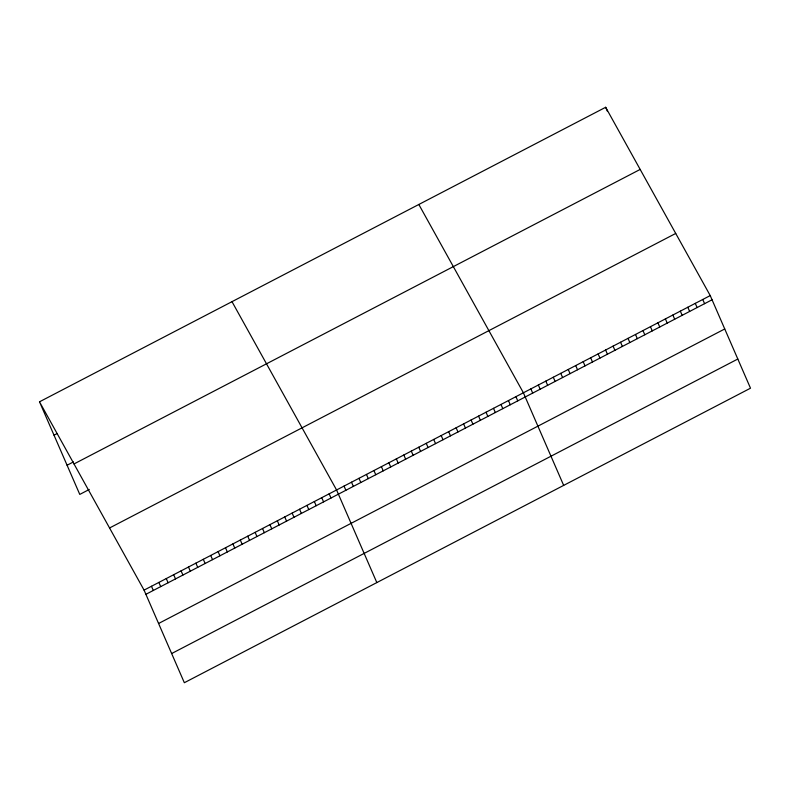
<?xml version="1.0" encoding="UTF-8"?>
<svg xmlns="http://www.w3.org/2000/svg" width="790" height="790" viewBox="0 0 790 790"><rect width="100%" height="100%" fill="white"/><g stroke="black" fill="none" stroke-linecap="round" stroke-linejoin="round"><path stroke-width="1.19" d="M39.5 401.804L605.663 107.282L710.23 295.588L750.5 388.196L184.337 682.718L144.066 590.12L39.5 401.804L79.77 494.412L89.29 489.454M54.006 435.172L57.186 433.522M67.081 465.231L73.431 461.933M74.003 463.947L640.177 169.425M109.563 527.977L675.726 233.445M144.066 590.12L710.23 295.588M145.893 594.317L712.057 299.785M158.583 623.488L724.746 328.966M171.647 653.547L737.811 359.025M418.828 204.472L523.395 392.788L563.665 485.386M231.993 301.662L336.57 489.978L376.83 582.586M702.764 299.479L704.581 303.676M695.289 303.37L697.116 307.557M605.663 107.282L607.49 111.479M687.813 307.251L689.64 311.448M680.338 311.142L682.165 315.338M672.863 315.032L674.69 319.229M665.397 318.913L667.214 323.11M657.922 322.804L659.749 327.001M650.447 326.695L652.273 330.892M642.971 330.576L644.798 334.772M635.496 334.466L637.323 338.663M628.03 338.357L629.847 342.554M620.555 342.248L622.382 346.435M613.08 346.129L614.906 350.326M605.604 350.019L607.431 354.216M598.129 353.91L599.956 358.107M590.663 357.791L592.48 361.988M583.188 361.682L585.015 365.879M575.712 365.572L577.539 369.769M568.237 369.453L570.064 373.65M560.762 373.344L562.589 377.541M553.296 377.235L555.113 381.432M545.821 381.116L547.648 385.313M538.346 385.007L540.172 389.203M530.87 388.897L532.697 393.094M515.929 396.669L517.746 400.866M508.454 400.56L510.281 404.757M500.978 404.45L502.805 408.647M493.503 408.331L495.33 412.528M486.028 412.222L487.855 416.419M478.562 416.113L480.379 420.31M471.087 419.994L472.914 424.191M463.612 423.884L465.438 428.081M456.136 427.775L457.963 431.972M448.671 431.666L450.488 435.853M441.195 435.547L443.012 439.744M433.72 439.438L435.547 443.634M426.245 443.328L428.071 447.525M418.769 447.209L420.596 451.406M411.304 451.1L413.121 455.297M403.828 454.991L405.645 459.188M396.353 458.872L398.18 463.068M388.878 462.762L390.704 466.959M381.402 466.653L383.229 470.85M373.937 470.534L375.754 474.731M366.461 474.425L368.278 478.622M358.986 478.315L360.813 482.512M351.51 482.206L353.337 486.393M344.035 486.087L345.862 490.284M329.163 493.829L330.99 498.026M321.757 497.68L323.584 501.877M314.351 501.531L316.178 505.728M306.954 505.383L308.772 509.58M299.548 509.234L301.375 513.431M292.142 513.085L293.969 517.282M284.736 516.937L286.563 521.133M277.339 520.788L279.156 524.985M269.933 524.639L271.76 528.836M262.527 528.49L264.354 532.687M255.121 532.342L256.947 536.538M247.724 536.193L249.541 540.39M240.318 540.044L242.145 544.241M232.912 543.895L234.739 548.092M225.506 547.746L227.332 551.943M218.109 551.598L219.926 555.795M210.703 555.449L212.53 559.646M203.297 559.3L205.124 563.497M195.89 563.151L197.717 567.348M188.494 567.003L190.311 571.2M181.088 570.854L182.915 575.051M173.681 574.705L175.508 578.902M166.275 578.566L168.102 582.753M158.879 582.418L160.706 586.605M151.473 586.269L153.3 590.456"/></g></svg>
